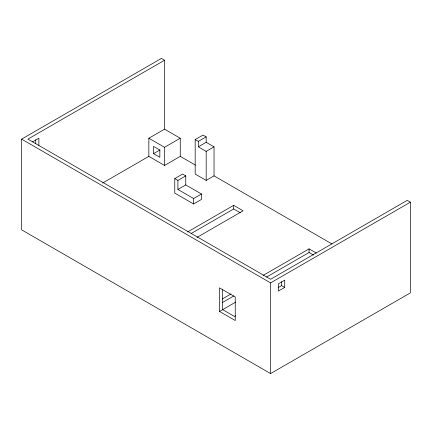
<?xml version="1.0" encoding="UTF-8"?>
<svg xmlns="http://www.w3.org/2000/svg" width="432" height="432" viewBox="0 0 432 432"><rect width="100%" height="100%" fill="white"/><g stroke="black" fill="none" stroke-linecap="round" stroke-linejoin="round"><path stroke-width="0.65" d="M164.554 60.232L27.886 139.136L270.589 279.261L407.257 200.356L410.4 202.171L410.4 292.864L270.589 373.583L21.6 229.829L21.6 139.136L161.411 58.417L164.554 60.232L164.554 129.157L148.846 138.229L148.846 156.368L102.681 183.022M32.594 141.858L38.88 138.229L38.88 145.481M153.554 153.646L159.84 157.275L159.84 150.017L153.554 146.394L153.554 153.646L159.959 149.953M148.846 138.229L164.554 147.296L180.263 138.229L180.263 156.368L164.554 165.44L148.846 156.368M332.003 243.972L214.034 175.867L206.183 180.403L195.183 174.053L195.183 139.59L203.04 135.054L206.183 136.868L206.183 142.312L198.326 146.842L198.326 141.404L206.183 136.868M198.326 146.842L206.183 151.378L214.034 146.842L214.034 175.867M174.766 178.589L182.617 174.053L185.76 175.867L185.76 184.939L201.469 194.006L201.469 199.449L193.617 203.985L174.766 193.099L174.766 178.589L177.903 180.403L185.76 175.867M177.903 180.403L177.903 189.47L185.76 184.939M177.903 189.47L193.617 198.542L201.469 194.006M187.634 231.925L233.674 205.346L243.097 210.784L197.062 237.368M191.133 233.534L233.674 208.969L240.327 212.814M222.248 299.009L230.985 293.96M263.039 275.459L309.074 248.875L316.283 253.039M222.248 302.638L233.901 295.909M266.533 277.069L309.074 252.504L313.513 255.069M219.537 311.456L235.246 320.528L235.246 296.946L219.537 287.874L219.537 311.456L235.748 302.098M21.6 139.136L270.589 282.89L410.4 202.171M278.159 287.588L281.583 285.606L284.726 287.42L284.726 280.168L278.446 283.797L278.446 291.049L284.726 287.42M235.58 315.797L234.457 316.445L222.674 309.641L222.674 289.429M206.183 142.312L214.034 146.842M195.183 139.59L198.326 141.404M164.554 129.157L180.263 138.229M180.263 156.368L195.448 165.137M309.074 248.875L309.074 252.504M281.583 281.653L281.583 285.606M270.589 282.89L270.589 373.583M233.674 205.346L233.674 208.969M206.183 151.378L206.183 180.403M193.617 198.542L193.617 203.985M164.554 147.296L164.554 165.44M35.737 139.714L35.737 143.672"/></g></svg>
